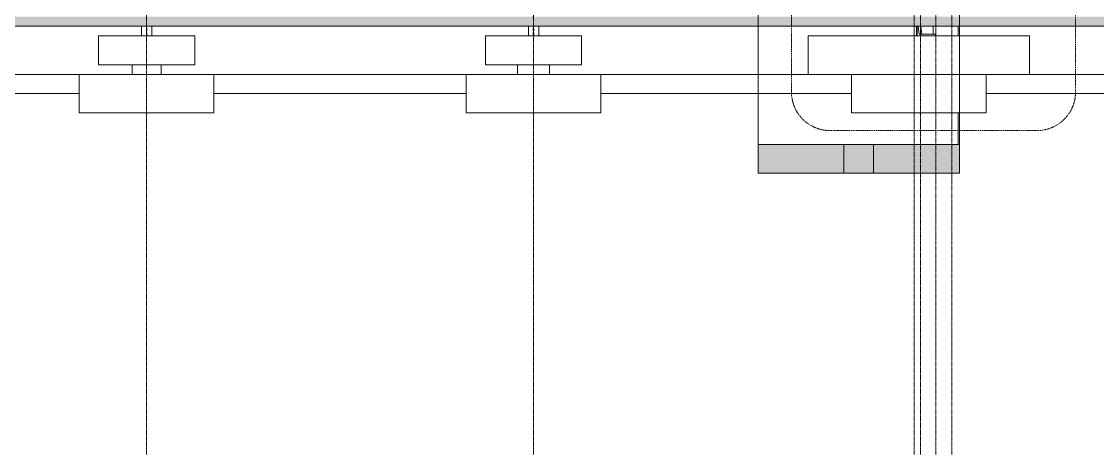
# Model space of a CAD drawing. Header units: inches. Extents: x 21386 to 98862, y -290 to 853.
# Drawn here: x 32505 to 33176, y -273 to -3 of the extents above; entities that cross this region are included whole.
import ezdxf

# ---------------------------------------------------------------- set-up
doc = ezdxf.new("R2010")
doc.units = ezdxf.units.IN
doc.header["$MEASUREMENT"] = 0
for name, pattern in [('Dash Dot 3_16_', [0.3125, 0.1875, -0.0625, 0, -0.0625]), ('Grid Line 1_2_', [0.875, 0.5, -0.125, 0.125, -0.125]), ('Hidden 1_8_', [0.1875, 0.125, -0.0625])]:
    doc.linetypes.add(name, pattern=pattern)
for name, color, linetype, lineweight in [('A-ANNO-SYMB', 150, 'Continuous', 9), ('A-FLOR', 192, 'Continuous', 13), ('A-FLOR-PATT', 8, 'Continuous', 25), ('C-TOPO', 7, 'Continuous', 13), ('G-ANNO-SYMB', 111, 'Continuous', 9), ('L-SITE-WALL', 31, 'Continuous', 13), ('S-BEAM', 12, 'Continuous', 13), ('S-COLS', 52, 'Continuous', 13), ('S-FNDN', 32, 'Continuous', 13), ('S-GRID', 1, 'Continuous', 9)]:
    doc.layers.add(name, color=color, linetype=linetype, lineweight=lineweight)

# ---------------------------------------------------------------- blocks, each defined once
blk = doc.blocks.new('Struct_Xcel_Sports Complex_rvt-3-Building Section - North_South looking East _ Fitness Center')
at = {"layer": 'A-FLOR-PATT', "lineweight": 9}
h = blk.add_hatch(dxfattribs=at)
h.set_pattern_fill('FP_46', color=256, style=0, pattern_type=2)
h.set_pattern_definition([(50, (22011.01, 102), (55.0854, -4.8198), [5.76, -63.36]), (355, (22011.01, 102), (-10.6557, 57.7685), [4.608, -50.688]), (100.451, (22015.6, 101.6), (44.4295, 52.9487), [4.895, -53.848]), (46.184, (22011.01, 117.36), (81.9644, -12.712), [8.64, -95.04]), (96.636, (22017.84, 116.3), (71.7815, 74.8124), [7.343, -80.772]), (351.184, (22011.01, 117.36), (71.782, 74.8124), [6.912, -76.032]), (21, (22018.69, 113.52), (45.842, -30.9215), [5.76, -63.36]), (326, (22018.69, 113.52), (18.687, 55.6915), [4.608, -50.688]), (71.451, (22022.51, 110.943), (64.529, 24.77), [4.895, -53.848]), (37.5, (22011.012, 102), (0.9339, 25.5668), [2.534, -47.539, 2.534, -48.922, -50.88]), (37.5, (22011.012, 102), (0.9339, 25.5668), [-101.53, 2.534, -48.346]), (7.5, (22011.012, 102), (20.204, 30.2913), [2.534, -26.803, 2.534, -46.387, -19.392]), (7.5, (22011.012, 102), (20.204, 30.2913), [-78.259, 2.534, -16.858]), (327.5, (21993.885, 102), (40.9978, -1.7324), [2.534, -16.666, 2.534, -57.37, -79.488]), (327.5, (21993.885, 102), (40.9978, -1.7324), [-79.104, 2.534, -76.954]), (317.5, (21986.205, 102), (44.7889, 7.6878), [2.534, -22.426, 2.534, -37.248, -56.448]), (317.5, (21986.205, 102), (44.7889, 7.6878), [-64.742, 2.534, -53.914])])
h.paths.add_polyline_path([(21132.3, -6), (22790.8, -6), (22790.8, 0), (21132.3, 0), (21132.3, -1.69)], flags=0)
at = {"layer": 'A-FLOR', "color": 7}
blk.add_line((21132.3, -6), (22790.8, -6), dxfattribs=at)
at = {"layer": 'L-SITE-WALL', "color": 8, "lineweight": 9}
blk.add_line((22373.55, -6), (22373.55, -12), dxfattribs=at)
at = {"layer": 'S-FNDN', "color": 8, "lineweight": 9}
for p, q in [((21837.55, -12), (21897.55, -12)), ((21837.55, -30), (21837.55, -12)), ((21897.55, -30), (21897.55, -12)), ((22078.8, -12), (22138.8, -12)), ((22078.8, -30), (22078.8, -12)), ((22138.8, -30), (22138.8, -12)), ((22280.05, -12), (22418.05, -12)), ((22280.05, -12), (22280.05, -36)), ((22418.05, -36), (22418.05, -12)), ((21897.55, -30), (21837.55, -30)), ((21858.55, -30), (21858.55, -36)), ((21876.55, -36), (21876.55, -30)), ((22138.8, -30), (22078.8, -30)), ((22098.8, -30), (22098.8, -36)), ((22118.8, -36), (22118.8, -30)), ((21668.3, -36), (21825.55, -36)), ((21825.55, -36), (21909.55, -36)), ((21825.55, -60), (21825.55, -36)), ((21909.55, -36), (22066.8, -36)), ((21909.55, -60), (21909.55, -36)), ((22066.8, -36), (22150.8, -36)), ((22066.8, -60), (22066.8, -36)), ((22150.8, -36), (22280.05, -36)), ((22150.8, -60), (22150.8, -36)), ((22418.05, -36), (22280.05, -36)), ((22307.05, -36), (22307.05, -60)), ((22391.05, -60), (22391.05, -36)), ((22418.05, -36), (22513.05, -36)), ((21825.55, -48), (21668.3, -48)), ((22066.8, -48), (21909.55, -48)), ((22307.05, -48), (22150.8, -48)), ((22513.05, -48), (22391.05, -48)), ((21909.55, -60), (21825.55, -60)), ((22150.8, -60), (22066.8, -60)), ((22391.05, -60), (22307.05, -60))]:
    blk.add_line(p, q, dxfattribs=at)
blk = doc.blocks.new('W-Wide Flange-Column - W12X26-1588824-Building Section - North_South looking East _ Fitness Center')
at = {"layer": 'S-COLS', "color": 8, "linetype": 'Hidden 1_8_', "lineweight": 9}
for p, q in [((21867.4, 37.12), (21867.4, 319.93)), ((21867.71, 319.92), (21867.71, 37.12)), ((21867.4, 32.5), (21867.4, 34.88)), ((21867.71, 34.88), (21867.71, 32.5)), ((21867.4, 28.5), (21867.4, 31.5)), ((21867.71, 31.5), (21867.71, 28.5)), ((21867.4, 0), (21867.4, 4)), ((21867.71, 4), (21867.71, 0)), ((21867.4, -12), (21867.4, -6)), ((21867.71, -6), (21867.71, -12))]:
    blk.add_line(p, q, dxfattribs=at)
blk = doc.blocks.new('W-Wide Flange-Column - W12X26-1588833-Building Section - North_South looking East _ Fitness Center')
at = {"layer": 'S-COLS', "color": 8, "linetype": 'Hidden 1_8_', "lineweight": 9}
for p, q in [((22108.65, 279.84), (22108.65, 321.05)), ((22108.96, 321.07), (22108.96, 279.84)), ((22108.65, 221.39), (22108.65, 279.64)), ((22108.96, 279.63), (22108.96, 221.16)), ((22108.65, 37.12), (22108.65, 221.13)), ((22108.96, 220.89), (22108.96, 37.12)), ((22108.65, 32.5), (22108.65, 34.88)), ((22108.96, 34.88), (22108.96, 32.5)), ((22108.65, 28.5), (22108.65, 31.5)), ((22108.96, 31.5), (22108.96, 28.5)), ((22108.65, 0), (22108.65, 4)), ((22108.96, 4), (22108.96, 0)), ((22108.65, -12), (22108.65, -6)), ((22108.96, -6), (22108.96, -12))]:
    blk.add_line(p, q, dxfattribs=at)
blk = doc.blocks.new('columns and girder2 - one-1334686-Building Section - North_South looking East _ Fitness Center')
at = {"layer": 'S-BEAM', "color": 8, "lineweight": 9}
for p, q in [((22348.67, -6), (22349.33, -10.9)), ((22350.85, -10.9), (22350.18, -6)), ((22358.05, -6), (22358.05, -10.9)), ((22359.55, -10.9), (22359.55, -6)), ((22349.33, -10.9), (22350.85, -10.9)), ((22350.85, -10.9), (22358.05, -10.9)), ((22358.05, -10.9), (22359.55, -10.9))]:
    blk.add_line(p, q, dxfattribs=at)
blk = doc.blocks.new('Section - 3_32_ x 3_8_-18514-Building Section - North_South looking East _ Fitness Center')
at = {"layer": 'G-ANNO-SYMB'}
blk.add_hatch(color=256, dxfattribs=at).paths.add_polyline_path([(22320.83, -79.66), (22248.83, -79.66), (22248.83, -97.66), (22320.83, -97.66)], flags=0)
for p, q in [((22248.83, -97.66), (22248.83, -79.66)), ((22248.83, -79.66), (22320.83, -79.66)), ((22320.83, -79.66), (22320.83, -97.66)), ((22320.83, -97.66), (22248.83, -97.66))]:
    blk.add_line(p, q, dxfattribs=at)

msp = doc.modelspace()

# ---------------------------------------------------------------- linework, layer by layer
at = {"layer": 'A-ANNO-SYMB', "linetype": 'Dash Dot 3_16_'}
for p, q in [((32985.46, 367.76), (32985.46, -47.05)), ((33162.53, -47.05), (33162.53, 367.76)), ((33009.46, -71.05), (33138.53, -71.05))]:
    msp.add_line(p, q, dxfattribs=at)
for centre, start, end in [((33009.46, -47.05), 180, 270), ((33138.53, -47.05), 270, 0)]:
    msp.add_arc(centre, 24, start, end, dxfattribs=at)
at = {"layer": 'C-TOPO', "color": 8, "lineweight": 9}
for p, q in [((33089.36, -12), (33089.36, -6)), ((33089.36, -79.83), (33089.36, -60))]:
    msp.add_line(p, q, dxfattribs=at)
at = {"layer": 'G-ANNO-SYMB'}
for p, q in [((32964.64, 545.16), (32964.64, -79.66)), ((33090.17, 545.16), (33090.17, -79.66))]:
    msp.add_line(p, q, dxfattribs=at)
at = {"layer": 'S-COLS', "color": 8, "lineweight": 9}
for p, q in [((32580.12, -6), (32580.12, -12)), ((32586.61, -6), (32586.61, -12)), ((32821.37, -6), (32821.37, -12)), ((32827.86, -6), (32827.86, -12)), ((33063.36, -6), (33063.36, -12)), ((33063.8, -6), (33063.8, -12)), ((33074.93, -12), (33074.93, -10.9)), ((33075.36, -10.9), (33075.36, -12))]:
    msp.add_line(p, q, dxfattribs=at)
at = {"layer": 'S-GRID', "linetype": 'Grid Line 1_2_'}
for p, q in [((32583.36, -273.16), (32583.36, 738.66)), ((32583.36, -273.16), (32583.36, 738.66)), ((32824.61, -273.16), (32824.61, 738.66)), ((32824.61, -273.16), (32824.61, 738.66)), ((33061.86, -273.16), (33061.86, 738.66)), ((33065.86, -273.16), (33065.86, 738.66)), ((33075.36, -273.16), (33075.36, 738.66)), ((33075.36, -273.16), (33075.36, 738.66)), ((33085.36, -273.16), (33085.36, 738.66))]:
    msp.add_line(p, q, dxfattribs=at)

# ---------------------------------------------------------------- block references
at = {"color": 170, "lineweight": 5}
msp.add_blockref('Struct_Xcel_Sports Complex_rvt-3-Building Section - North_South looking East _ Fitness Center', (10715.81, 0), dxfattribs=at)
at = {"layer": 'G-ANNO-SYMB'}
msp.add_blockref('Section - 3_32_ x 3_8_-18514-Building Section - North_South looking East _ Fitness Center', (10715.81, 0), dxfattribs=at)
at = {"layer": 'G-ANNO-SYMB', "extrusion": (0, 0, -1)}
msp.add_blockref('Section - 3_32_ x 3_8_-18514-Building Section - North_South looking East _ Fitness Center', (-55339, 0), dxfattribs=at)
at = {"layer": 'S-BEAM', "color": 8, "lineweight": 9}
msp.add_blockref('columns and girder2 - one-1334686-Building Section - North_South looking East _ Fitness Center', (10715.81, 0), dxfattribs=at)
at = {"layer": 'S-COLS', "color": 8, "linetype": 'Hidden 1_8_', "lineweight": 9}
for name in ['W-Wide Flange-Column - W12X26-1588824-Building Section - North_South looking East _ Fitness Center', 'W-Wide Flange-Column - W12X26-1588833-Building Section - North_South looking East _ Fitness Center']:
    msp.add_blockref(name, (10715.81, 0), dxfattribs=at)

doc.saveas('drawing.dxf')
